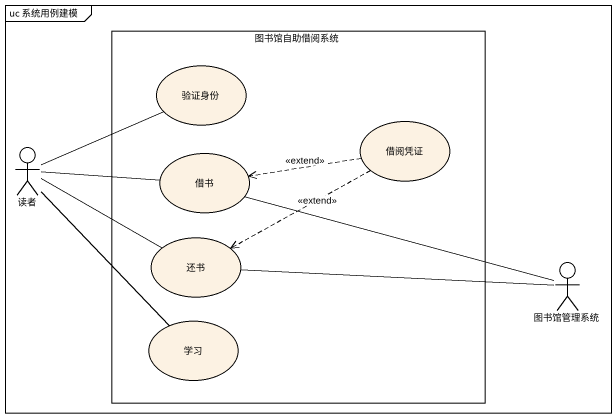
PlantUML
@startuml
mainframe uc 系统用例建模
rectangle 图书馆自助借阅系统 {
  usecase 验证身份
  usecase 借阅凭证
  usecase 借书
  usecase 还书
  usecase 学习
}
actor 读者
actor 图书馆管理系统
借阅凭证 .left.> 借书 : <<extend>>
借阅凭证 .left.> 还书 : <<extend>>
读者 -right- 验证身份
读者 -right- 借书
读者 -right- 还书
读者 -- 学习
借书 -right- 图书馆管理系统
还书 -right- 图书馆管理系统
@enduml
